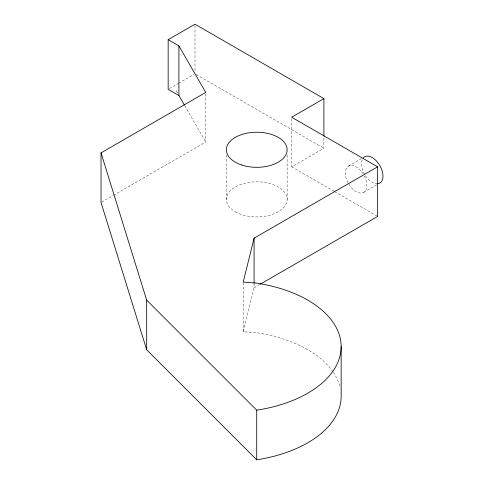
<?xml version="1.0" encoding="UTF-8"?>
<svg xmlns="http://www.w3.org/2000/svg" width="484" height="484" viewBox="0 0 484 484"><rect width="100%" height="100%" fill="white"/><g stroke="black" fill="none" stroke-linecap="round" stroke-linejoin="round"><path stroke-width="0.36" stroke-dasharray="2.42 1.81" d="M332.919 371.712A113.922 65.776 0 0 0 256.72 332.738L243.204 331.709L254.082 287.75L254.082 283.993M169.467 88.554L177.979 83.641M178.638 83.26L193.697 74.566M101.682 202.106L112.808 195.681M113.462 195.306L205.748 142.024L205.748 93.914M291.677 118.719L291.677 166.829L323.899 148.225L323.899 137.698M348.528 166.072L361.415 158.631M363.714 192.384L376.606 184.942M254.082 287.75L259.309 284.731M196.316 74.566L323.899 148.225M291.677 166.829L333.99 191.253M334.638 191.634L376.951 216.058M176.212 90.865L177.555 93.188M184.864 105.851L205.748 142.024M287.145 155.037L287.145 199.384M243.204 282.85L243.204 331.709M226.391 155.037L226.391 199.384M195.01 25.7L195.01 72.304M333.343 372.335A113.922 65.776 0 0 1 340.01 386.97M364.349 176.007A15.192 8.772 60 0 1 358.596 192.729A15.192 8.772 60 0 1 345.667 170.332A15.192 8.772 60 0 1 363.024 173.714M377.605 183.769A15.192 8.772 60 0 1 364.972 174.875M364.64 174.313A15.192 8.772 60 0 1 362.601 158.879M235.284 211.786A30.377 17.539 0 0 0 286.111 203.921A30.377 17.539 0 0 0 248.903 182.438A30.377 17.539 0 0 0 235.284 211.786"/><path stroke-width="0.73" d="M259.962 284.35L377.605 216.433L377.605 166.829L254.082 238.14L243.204 282.099L256.72 283.128A113.922 65.776 0 0 1 341.153 346.659L341.153 396.269A113.922 65.776 0 0 1 256.72 459.8L146.676 349.763L101.029 202.481L101.029 152.871L205.748 92.414L178.898 45.901L168.16 39.7L168.16 89.31L178.898 95.511L184.495 105.203M168.16 39.7L195.01 24.2L323.899 98.615L323.899 136.198M323.899 98.615L291.677 117.219L377.605 166.829M101.029 152.871L146.676 300.153L256.72 410.19L256.72 459.8M254.082 238.14L254.082 283.237M178.898 45.901L178.898 95.511M146.676 300.153L146.676 349.763M341.153 346.659A113.922 65.776 0 0 1 256.72 410.19M363.303 157.881A15.192 8.772 60 0 1 380.073 165.976A15.192 8.772 60 0 1 377.605 183.769M241.577 164.965A30.377 17.539 0 0 0 287.145 149.774A30.377 17.539 0 0 0 241.577 134.582A30.377 17.539 0 0 0 241.577 164.965"/></g></svg>
